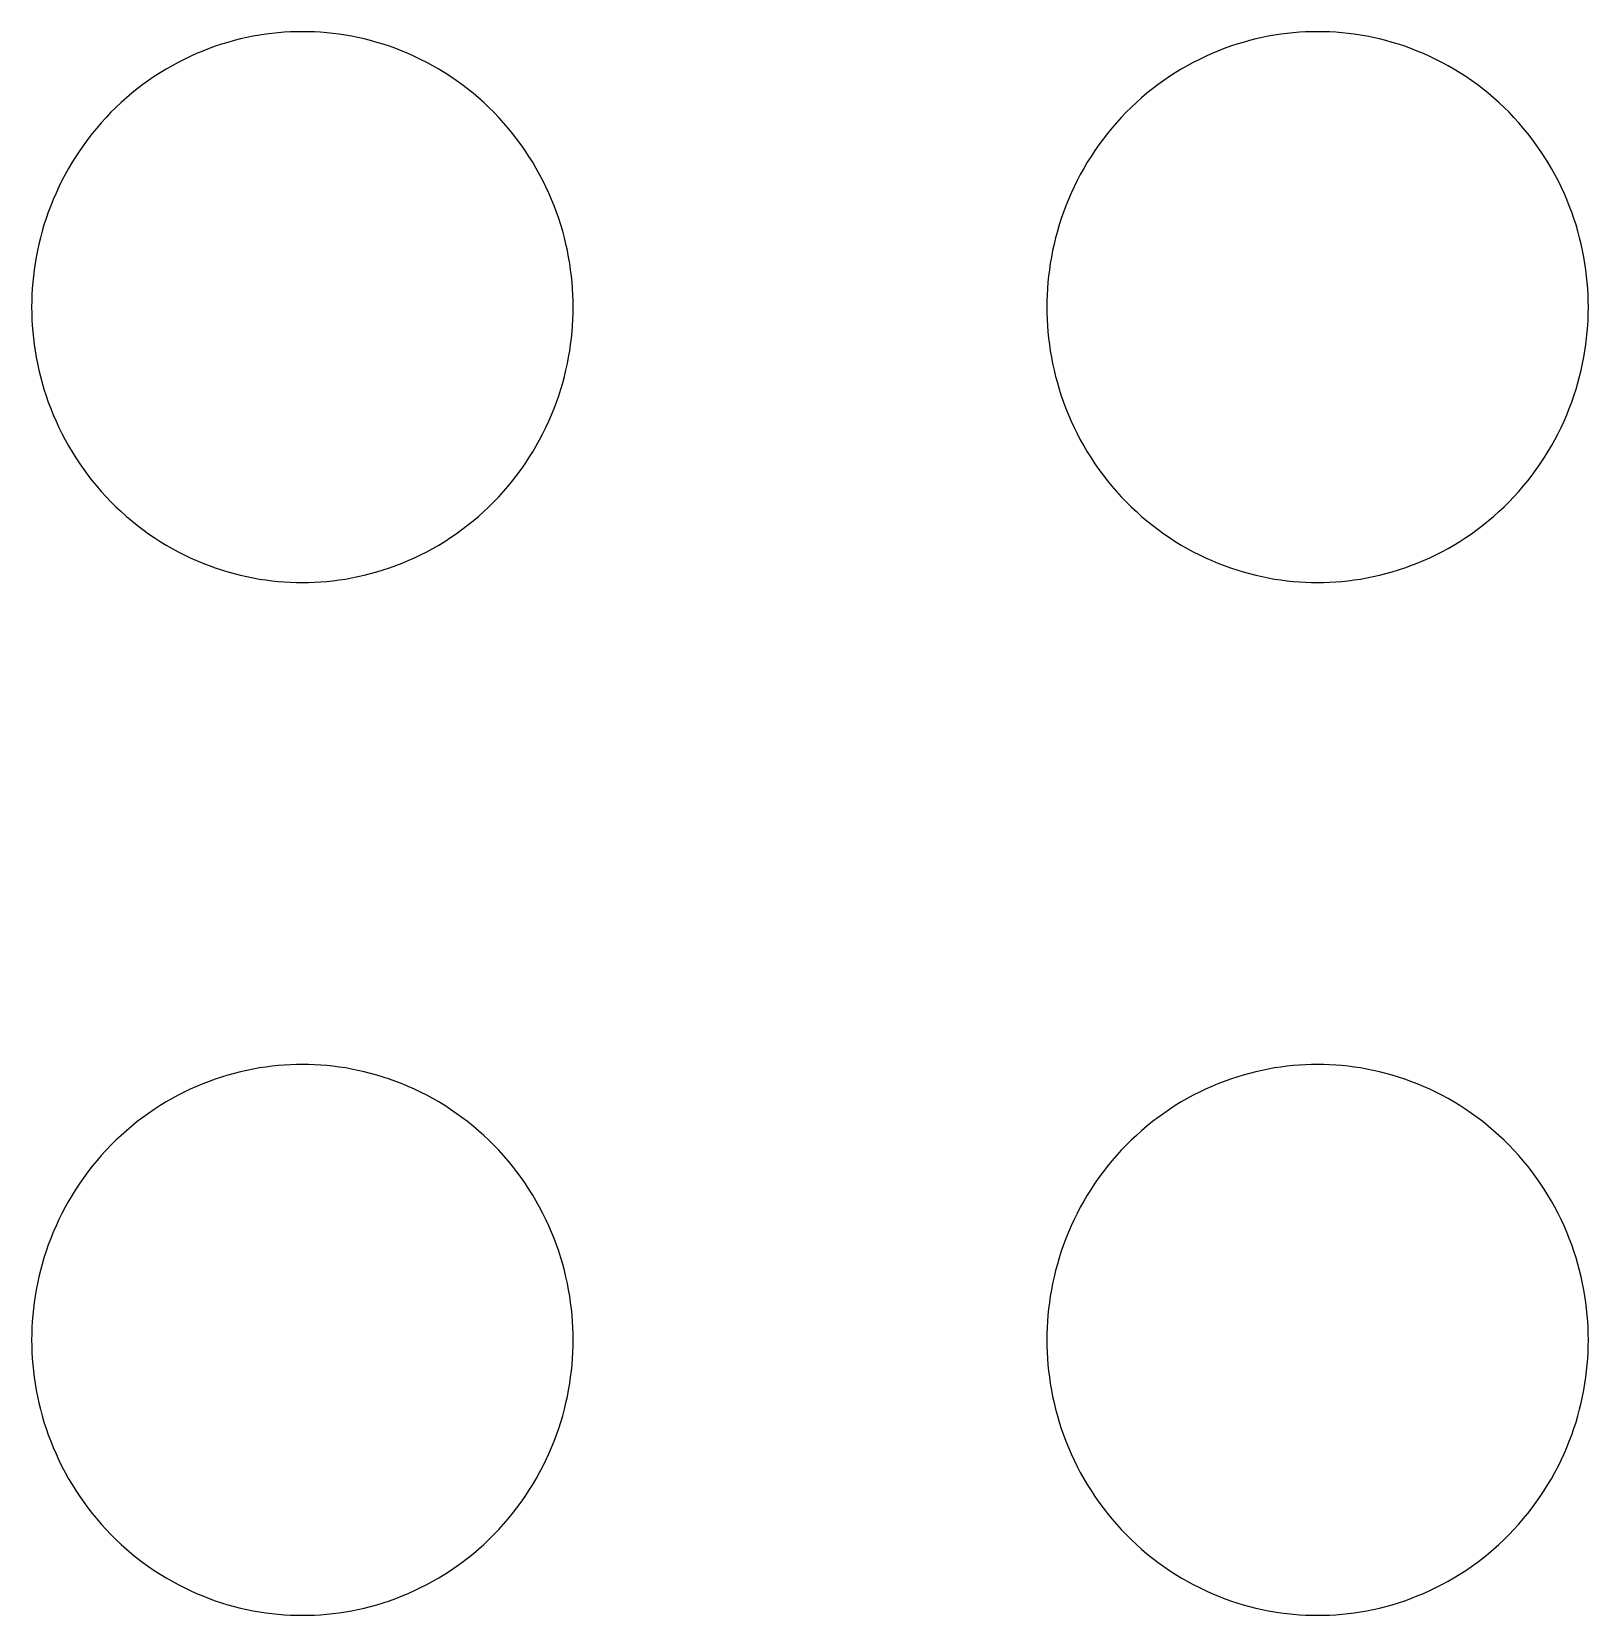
# Model space of a CAD drawing. Header units: millimetres. Extents: x 0 to 4030, y -54 to 2762.
# Drawn here: x 1735.77 to 1755.08, y 590.42 to 610.06 of the extents above; entities that cross this region are included whole.
import ezdxf

# ---------------------------------------------------------------- set-up
doc = ezdxf.new("R2010")
doc.units = ezdxf.units.MM
doc.header["$MEASUREMENT"] = 0
doc.layers.add('Utwórz2D linie widoczne', color=7, linetype='Continuous', true_color=0x000000)

msp = doc.modelspace()

# ---------------------------------------------------------------- linework, layer by layer
at = {"layer": 'Utwórz2D linie widoczne'}
for p, q in [((1738.52, 610.004), (1738.442, 609.989)), ((1738.598, 610.018), (1738.52, 610.004)), ((1738.676, 610.03), (1738.598, 610.018)), ((1738.753, 610.04), (1738.676, 610.03)), ((1738.83, 610.048), (1738.753, 610.04)), ((1738.906, 610.054), (1738.83, 610.048)), ((1738.982, 610.058), (1738.906, 610.054)), ((1739.057, 610.06), (1738.982, 610.058)), ((1739.131, 610.061), (1739.057, 610.06)), ((1739.206, 610.06), (1739.131, 610.061)), ((1739.281, 610.058), (1739.206, 610.06)), ((1739.357, 610.054), (1739.281, 610.058)), ((1739.433, 610.048), (1739.357, 610.054)), ((1739.51, 610.04), (1739.433, 610.048)), ((1739.587, 610.03), (1739.51, 610.04)), ((1739.665, 610.018), (1739.587, 610.03)), ((1739.742, 610.004), (1739.665, 610.018)), ((1739.821, 609.989), (1739.742, 610.004)), ((1751.113, 610.004), (1751.035, 609.989)), ((1751.191, 610.018), (1751.113, 610.004)), ((1751.269, 610.03), (1751.191, 610.018)), ((1751.346, 610.04), (1751.269, 610.03)), ((1751.423, 610.048), (1751.346, 610.04)), ((1751.499, 610.054), (1751.423, 610.048)), ((1751.575, 610.058), (1751.499, 610.054)), ((1751.65, 610.06), (1751.575, 610.058)), ((1751.724, 610.061), (1751.65, 610.06)), ((1751.799, 610.06), (1751.724, 610.061)), ((1751.874, 610.058), (1751.799, 610.06)), ((1751.95, 610.054), (1751.874, 610.058)), ((1752.026, 610.048), (1751.95, 610.054)), ((1752.103, 610.04), (1752.026, 610.048)), ((1752.18, 610.03), (1752.103, 610.04)), ((1752.258, 610.018), (1752.18, 610.03)), ((1752.336, 610.004), (1752.258, 610.018)), ((1752.414, 609.989), (1752.336, 610.004)), ((1737.895, 609.821), (1737.818, 609.789)), ((1737.973, 609.852), (1737.895, 609.821)), ((1738.051, 609.88), (1737.973, 609.852)), ((1738.129, 609.906), (1738.051, 609.88)), ((1738.207, 609.929), (1738.129, 609.906)), ((1738.286, 609.951), (1738.207, 609.929)), ((1738.364, 609.971), (1738.286, 609.951)), ((1738.442, 609.989), (1738.364, 609.971)), ((1739.899, 609.971), (1739.821, 609.989)), ((1739.977, 609.951), (1739.899, 609.971)), ((1740.055, 609.929), (1739.977, 609.951)), ((1740.134, 609.906), (1740.055, 609.929)), ((1740.212, 609.88), (1740.134, 609.906)), ((1740.29, 609.852), (1740.212, 609.88)), ((1740.368, 609.821), (1740.29, 609.852)), ((1740.445, 609.789), (1740.368, 609.821)), ((1750.488, 609.821), (1750.411, 609.789)), ((1750.566, 609.852), (1750.488, 609.821)), ((1750.644, 609.88), (1750.566, 609.852)), ((1750.722, 609.906), (1750.644, 609.88)), ((1750.8, 609.929), (1750.722, 609.906)), ((1750.879, 609.951), (1750.8, 609.929)), ((1750.957, 609.971), (1750.879, 609.951)), ((1751.035, 609.989), (1750.957, 609.971)), ((1752.492, 609.971), (1752.414, 609.989)), ((1752.57, 609.951), (1752.492, 609.971)), ((1752.648, 609.929), (1752.57, 609.951)), ((1752.727, 609.906), (1752.648, 609.929)), ((1752.805, 609.88), (1752.727, 609.906)), ((1752.883, 609.852), (1752.805, 609.88)), ((1752.961, 609.821), (1752.883, 609.852)), ((1753.038, 609.789), (1752.961, 609.821)), ((1737.514, 609.639), (1737.44, 609.596)), ((1737.589, 609.68), (1737.514, 609.639)), ((1737.665, 609.718), (1737.589, 609.68)), ((1737.741, 609.755), (1737.665, 609.718)), ((1737.818, 609.789), (1737.741, 609.755)), ((1740.522, 609.755), (1740.445, 609.789)), ((1740.598, 609.718), (1740.522, 609.755)), ((1740.674, 609.68), (1740.598, 609.718)), ((1740.749, 609.639), (1740.674, 609.68)), ((1740.823, 609.596), (1740.749, 609.639)), ((1750.107, 609.639), (1750.033, 609.596)), ((1750.182, 609.68), (1750.107, 609.639)), ((1750.258, 609.718), (1750.182, 609.68)), ((1750.334, 609.755), (1750.258, 609.718)), ((1750.411, 609.789), (1750.334, 609.755)), ((1753.115, 609.755), (1753.038, 609.789)), ((1753.191, 609.718), (1753.115, 609.755)), ((1753.267, 609.68), (1753.191, 609.718)), ((1753.342, 609.639), (1753.267, 609.68)), ((1753.416, 609.596), (1753.342, 609.639)), ((1737.152, 609.405), (1737.083, 609.352)), ((1737.222, 609.456), (1737.152, 609.405)), ((1737.294, 609.504), (1737.222, 609.456)), ((1737.366, 609.551), (1737.294, 609.504)), ((1737.44, 609.596), (1737.366, 609.551)), ((1740.897, 609.551), (1740.823, 609.596)), ((1740.969, 609.504), (1740.897, 609.551)), ((1741.04, 609.456), (1740.969, 609.504)), ((1741.111, 609.405), (1741.04, 609.456)), ((1741.18, 609.352), (1741.111, 609.405)), ((1749.745, 609.405), (1749.676, 609.352)), ((1749.815, 609.456), (1749.745, 609.405)), ((1749.887, 609.504), (1749.815, 609.456)), ((1749.959, 609.551), (1749.887, 609.504)), ((1750.033, 609.596), (1749.959, 609.551)), ((1753.49, 609.551), (1753.416, 609.596)), ((1753.562, 609.504), (1753.49, 609.551)), ((1753.634, 609.456), (1753.562, 609.504)), ((1753.704, 609.405), (1753.634, 609.456)), ((1753.773, 609.352), (1753.704, 609.405)), ((1736.948, 609.241), (1736.883, 609.182)), ((1737.015, 609.297), (1736.948, 609.241)), ((1737.083, 609.352), (1737.015, 609.297)), ((1741.248, 609.297), (1741.18, 609.352)), ((1741.315, 609.241), (1741.248, 609.297)), ((1741.38, 609.182), (1741.315, 609.241)), ((1749.541, 609.241), (1749.476, 609.182)), ((1749.608, 609.297), (1749.541, 609.241)), ((1749.676, 609.352), (1749.608, 609.297)), ((1753.841, 609.297), (1753.773, 609.352)), ((1753.908, 609.241), (1753.841, 609.297)), ((1753.973, 609.182), (1753.908, 609.241)), ((1736.757, 609.061), (1736.696, 608.997)), ((1736.819, 609.122), (1736.757, 609.061)), ((1736.883, 609.182), (1736.819, 609.122)), ((1741.444, 609.122), (1741.38, 609.182)), ((1741.506, 609.061), (1741.444, 609.122)), ((1741.567, 608.997), (1741.506, 609.061)), ((1749.35, 609.061), (1749.289, 608.997)), ((1749.412, 609.122), (1749.35, 609.061)), ((1749.476, 609.182), (1749.412, 609.122)), ((1754.037, 609.122), (1753.973, 609.182)), ((1754.099, 609.061), (1754.037, 609.122)), ((1754.16, 608.997), (1754.099, 609.061)), ((1736.58, 608.866), (1736.524, 608.798)), ((1736.637, 608.932), (1736.58, 608.866)), ((1736.696, 608.997), (1736.637, 608.932)), ((1741.626, 608.932), (1741.567, 608.997)), ((1741.683, 608.866), (1741.626, 608.932)), ((1741.738, 608.798), (1741.683, 608.866)), ((1749.173, 608.866), (1749.117, 608.798)), ((1749.23, 608.932), (1749.173, 608.866)), ((1749.289, 608.997), (1749.23, 608.932)), ((1754.219, 608.932), (1754.16, 608.997)), ((1754.276, 608.866), (1754.219, 608.932)), ((1754.332, 608.798), (1754.276, 608.866)), ((1736.419, 608.659), (1736.369, 608.587)), ((1736.471, 608.729), (1736.419, 608.659)), ((1736.524, 608.798), (1736.471, 608.729)), ((1741.792, 608.729), (1741.738, 608.798)), ((1741.844, 608.659), (1741.792, 608.729)), ((1741.894, 608.587), (1741.844, 608.659)), ((1749.012, 608.659), (1748.962, 608.587)), ((1749.064, 608.729), (1749.012, 608.659)), ((1749.117, 608.798), (1749.064, 608.729)), ((1754.385, 608.729), (1754.332, 608.798)), ((1754.437, 608.659), (1754.385, 608.729)), ((1754.487, 608.587), (1754.437, 608.659)), ((1736.275, 608.441), (1736.23, 608.366)), ((1736.321, 608.514), (1736.275, 608.441)), ((1736.369, 608.587), (1736.321, 608.514)), ((1741.942, 608.514), (1741.894, 608.587)), ((1741.988, 608.441), (1741.942, 608.514)), ((1742.032, 608.366), (1741.988, 608.441)), ((1748.868, 608.441), (1748.824, 608.366)), ((1748.914, 608.514), (1748.868, 608.441)), ((1748.962, 608.587), (1748.914, 608.514)), ((1754.535, 608.514), (1754.487, 608.587)), ((1754.581, 608.441), (1754.535, 608.514)), ((1754.625, 608.366), (1754.581, 608.441)), ((1736.188, 608.29), (1736.148, 608.214)), ((1736.23, 608.366), (1736.188, 608.29)), ((1742.074, 608.29), (1742.032, 608.366)), ((1742.114, 608.214), (1742.074, 608.29)), ((1748.781, 608.29), (1748.741, 608.214)), ((1748.824, 608.366), (1748.781, 608.29)), ((1754.667, 608.29), (1754.625, 608.366)), ((1754.707, 608.214), (1754.667, 608.29)), ((1736.075, 608.059), (1736.041, 607.981)), ((1736.11, 608.137), (1736.075, 608.059)), ((1736.148, 608.214), (1736.11, 608.137)), ((1742.152, 608.137), (1742.114, 608.214)), ((1742.188, 608.059), (1742.152, 608.137)), ((1742.222, 607.981), (1742.188, 608.059)), ((1748.668, 608.059), (1748.634, 607.981)), ((1748.704, 608.137), (1748.668, 608.059)), ((1748.741, 608.214), (1748.704, 608.137)), ((1754.745, 608.137), (1754.707, 608.214)), ((1754.781, 608.059), (1754.745, 608.137)), ((1754.815, 607.981), (1754.781, 608.059)), ((1736.009, 607.902), (1735.979, 607.823)), ((1736.041, 607.981), (1736.009, 607.902)), ((1742.254, 607.902), (1742.222, 607.981)), ((1742.283, 607.823), (1742.254, 607.902)), ((1748.602, 607.902), (1748.572, 607.823)), ((1748.634, 607.981), (1748.602, 607.902)), ((1754.847, 607.902), (1754.815, 607.981)), ((1754.876, 607.823), (1754.847, 607.902)), ((1735.926, 607.664), (1735.903, 607.585)), ((1735.952, 607.744), (1735.926, 607.664)), ((1735.979, 607.823), (1735.952, 607.744)), ((1742.311, 607.744), (1742.283, 607.823)), ((1742.336, 607.664), (1742.311, 607.744)), ((1742.36, 607.585), (1742.336, 607.664)), ((1748.519, 607.664), (1748.496, 607.585)), ((1748.545, 607.744), (1748.519, 607.664)), ((1748.572, 607.823), (1748.545, 607.744)), ((1754.904, 607.744), (1754.876, 607.823)), ((1754.93, 607.664), (1754.904, 607.744)), ((1754.953, 607.585), (1754.93, 607.664)), ((1735.881, 607.505), (1735.862, 607.425)), ((1735.903, 607.585), (1735.881, 607.505)), ((1742.381, 607.505), (1742.36, 607.585)), ((1742.401, 607.425), (1742.381, 607.505)), ((1748.475, 607.505), (1748.455, 607.425)), ((1748.496, 607.585), (1748.475, 607.505)), ((1754.974, 607.505), (1754.953, 607.585)), ((1754.994, 607.425), (1754.974, 607.505)), ((1735.829, 607.266), (1735.816, 607.187)), ((1735.845, 607.346), (1735.829, 607.266)), ((1735.862, 607.425), (1735.845, 607.346)), ((1742.418, 607.346), (1742.401, 607.425)), ((1742.433, 607.266), (1742.418, 607.346)), ((1742.447, 607.187), (1742.433, 607.266)), ((1748.422, 607.266), (1748.409, 607.187)), ((1748.438, 607.346), (1748.422, 607.266)), ((1748.455, 607.425), (1748.438, 607.346)), ((1755.011, 607.346), (1754.994, 607.425)), ((1755.027, 607.266), (1755.011, 607.346)), ((1755.04, 607.187), (1755.027, 607.266)), ((1735.804, 607.108), (1735.795, 607.03)), ((1735.816, 607.187), (1735.804, 607.108)), ((1742.458, 607.108), (1742.447, 607.187)), ((1742.468, 607.03), (1742.458, 607.108)), ((1748.397, 607.108), (1748.388, 607.03)), ((1748.409, 607.187), (1748.397, 607.108)), ((1755.052, 607.108), (1755.04, 607.187)), ((1755.061, 607.03), (1755.052, 607.108)), ((1735.781, 606.874), (1735.777, 606.797)), ((1735.787, 606.952), (1735.781, 606.874)), ((1735.795, 607.03), (1735.787, 606.952)), ((1742.476, 606.952), (1742.468, 607.03)), ((1742.482, 606.874), (1742.476, 606.952)), ((1742.486, 606.797), (1742.482, 606.874)), ((1748.374, 606.874), (1748.37, 606.797)), ((1748.38, 606.952), (1748.374, 606.874)), ((1748.388, 607.03), (1748.38, 606.952)), ((1755.069, 606.952), (1755.061, 607.03)), ((1755.075, 606.874), (1755.069, 606.952)), ((1755.079, 606.797), (1755.075, 606.874)), ((1735.774, 606.721), (1735.773, 606.645)), ((1735.777, 606.797), (1735.774, 606.721)), ((1742.489, 606.721), (1742.486, 606.797)), ((1742.49, 606.645), (1742.489, 606.721)), ((1748.367, 606.721), (1748.366, 606.645)), ((1748.37, 606.797), (1748.367, 606.721)), ((1755.082, 606.721), (1755.079, 606.797)), ((1755.083, 606.645), (1755.082, 606.721)), ((1735.773, 606.645), (1735.774, 606.569)), ((1735.774, 606.569), (1735.777, 606.492)), ((1735.777, 606.492), (1735.781, 606.415)), ((1742.482, 606.415), (1742.486, 606.492)), ((1742.486, 606.492), (1742.489, 606.569)), ((1742.489, 606.569), (1742.49, 606.645)), ((1748.366, 606.645), (1748.367, 606.569)), ((1748.367, 606.569), (1748.37, 606.492)), ((1748.37, 606.492), (1748.374, 606.415)), ((1755.075, 606.415), (1755.079, 606.492)), ((1755.079, 606.492), (1755.082, 606.569)), ((1755.082, 606.569), (1755.083, 606.645)), ((1735.781, 606.415), (1735.787, 606.338)), ((1735.787, 606.338), (1735.795, 606.26)), ((1742.468, 606.26), (1742.476, 606.338)), ((1742.476, 606.338), (1742.482, 606.415)), ((1748.374, 606.415), (1748.38, 606.338)), ((1748.38, 606.338), (1748.388, 606.26)), ((1755.061, 606.26), (1755.069, 606.338)), ((1755.069, 606.338), (1755.075, 606.415)), ((1735.795, 606.26), (1735.804, 606.181)), ((1735.804, 606.181), (1735.816, 606.102)), ((1735.816, 606.102), (1735.829, 606.023)), ((1742.433, 606.023), (1742.447, 606.102)), ((1742.447, 606.102), (1742.458, 606.181)), ((1742.458, 606.181), (1742.468, 606.26)), ((1748.388, 606.26), (1748.397, 606.181)), ((1748.397, 606.181), (1748.409, 606.102)), ((1748.409, 606.102), (1748.422, 606.023)), ((1755.027, 606.023), (1755.04, 606.102)), ((1755.04, 606.102), (1755.052, 606.181)), ((1755.052, 606.181), (1755.061, 606.26)), ((1735.829, 606.023), (1735.845, 605.944)), ((1735.845, 605.944), (1735.862, 605.864)), ((1742.401, 605.864), (1742.418, 605.944)), ((1742.418, 605.944), (1742.433, 606.023)), ((1748.422, 606.023), (1748.438, 605.944)), ((1748.438, 605.944), (1748.455, 605.864)), ((1754.994, 605.864), (1755.011, 605.944)), ((1755.011, 605.944), (1755.027, 606.023)), ((1735.862, 605.864), (1735.881, 605.784)), ((1735.881, 605.784), (1735.903, 605.705)), ((1735.903, 605.705), (1735.926, 605.625)), ((1742.336, 605.625), (1742.36, 605.705)), ((1742.36, 605.705), (1742.381, 605.784)), ((1742.381, 605.784), (1742.401, 605.864)), ((1748.455, 605.864), (1748.475, 605.784)), ((1748.475, 605.784), (1748.496, 605.705)), ((1748.496, 605.705), (1748.519, 605.625)), ((1754.93, 605.625), (1754.953, 605.705)), ((1754.953, 605.705), (1754.974, 605.784)), ((1754.974, 605.784), (1754.994, 605.864)), ((1735.926, 605.625), (1735.952, 605.545)), ((1735.952, 605.545), (1735.979, 605.466)), ((1742.283, 605.466), (1742.311, 605.545)), ((1742.311, 605.545), (1742.336, 605.625)), ((1748.519, 605.625), (1748.545, 605.545)), ((1748.545, 605.545), (1748.572, 605.466)), ((1754.876, 605.466), (1754.904, 605.545)), ((1754.904, 605.545), (1754.93, 605.625)), ((1735.979, 605.466), (1736.009, 605.387)), ((1736.009, 605.387), (1736.041, 605.308)), ((1736.041, 605.308), (1736.075, 605.23)), ((1742.188, 605.23), (1742.222, 605.308)), ((1742.222, 605.308), (1742.254, 605.387)), ((1742.254, 605.387), (1742.283, 605.466)), ((1748.572, 605.466), (1748.602, 605.387)), ((1748.602, 605.387), (1748.634, 605.308)), ((1748.634, 605.308), (1748.668, 605.23)), ((1754.781, 605.23), (1754.815, 605.308)), ((1754.815, 605.308), (1754.847, 605.387)), ((1754.847, 605.387), (1754.876, 605.466)), ((1736.075, 605.23), (1736.11, 605.153)), ((1736.11, 605.153), (1736.148, 605.075)), ((1742.114, 605.075), (1742.152, 605.153)), ((1742.152, 605.153), (1742.188, 605.23)), ((1748.668, 605.23), (1748.704, 605.153)), ((1748.704, 605.153), (1748.741, 605.075)), ((1754.707, 605.075), (1754.745, 605.153)), ((1754.745, 605.153), (1754.781, 605.23)), ((1736.148, 605.075), (1736.188, 604.999)), ((1736.188, 604.999), (1736.23, 604.924)), ((1736.23, 604.924), (1736.275, 604.849)), ((1741.988, 604.849), (1742.032, 604.924)), ((1742.032, 604.924), (1742.074, 604.999)), ((1742.074, 604.999), (1742.114, 605.075)), ((1748.741, 605.075), (1748.781, 604.999)), ((1748.781, 604.999), (1748.824, 604.924)), ((1748.824, 604.924), (1748.868, 604.849)), ((1754.581, 604.849), (1754.625, 604.924)), ((1754.625, 604.924), (1754.667, 604.999)), ((1754.667, 604.999), (1754.707, 605.075)), ((1736.275, 604.849), (1736.321, 604.775)), ((1736.321, 604.775), (1736.369, 604.702)), ((1736.369, 604.702), (1736.419, 604.631)), ((1741.844, 604.631), (1741.894, 604.702)), ((1741.894, 604.702), (1741.942, 604.775)), ((1741.942, 604.775), (1741.988, 604.849)), ((1748.868, 604.849), (1748.914, 604.775)), ((1748.914, 604.775), (1748.962, 604.702)), ((1748.962, 604.702), (1749.012, 604.631)), ((1754.437, 604.631), (1754.487, 604.702)), ((1754.487, 604.702), (1754.535, 604.775)), ((1754.535, 604.775), (1754.581, 604.849)), ((1736.419, 604.631), (1736.471, 604.56)), ((1736.471, 604.56), (1736.524, 604.491)), ((1741.738, 604.491), (1741.792, 604.56)), ((1741.792, 604.56), (1741.844, 604.631)), ((1749.012, 604.631), (1749.064, 604.56)), ((1749.064, 604.56), (1749.117, 604.491)), ((1754.332, 604.491), (1754.385, 604.56)), ((1754.385, 604.56), (1754.437, 604.631)), ((1736.524, 604.491), (1736.58, 604.423)), ((1736.58, 604.423), (1736.637, 604.357)), ((1736.637, 604.357), (1736.696, 604.292)), ((1741.567, 604.292), (1741.626, 604.357)), ((1741.626, 604.357), (1741.683, 604.423)), ((1741.683, 604.423), (1741.738, 604.491)), ((1749.117, 604.491), (1749.173, 604.423)), ((1749.173, 604.423), (1749.23, 604.357)), ((1749.23, 604.357), (1749.289, 604.292)), ((1754.16, 604.292), (1754.219, 604.357)), ((1754.219, 604.357), (1754.276, 604.423)), ((1754.276, 604.423), (1754.332, 604.491)), ((1736.696, 604.292), (1736.757, 604.229)), ((1736.757, 604.229), (1736.819, 604.167)), ((1736.819, 604.167), (1736.883, 604.107)), ((1736.883, 604.107), (1736.948, 604.049)), ((1741.315, 604.049), (1741.38, 604.107)), ((1741.38, 604.107), (1741.444, 604.167)), ((1741.444, 604.167), (1741.506, 604.229)), ((1741.506, 604.229), (1741.567, 604.292)), ((1749.289, 604.292), (1749.35, 604.229)), ((1749.35, 604.229), (1749.412, 604.167)), ((1749.412, 604.167), (1749.476, 604.107)), ((1749.476, 604.107), (1749.541, 604.049)), ((1753.908, 604.049), (1753.973, 604.107)), ((1753.973, 604.107), (1754.037, 604.167)), ((1754.037, 604.167), (1754.099, 604.229)), ((1754.099, 604.229), (1754.16, 604.292)), ((1736.948, 604.049), (1737.015, 603.992)), ((1737.015, 603.992), (1737.083, 603.938)), ((1737.083, 603.938), (1737.152, 603.885)), ((1741.111, 603.885), (1741.18, 603.938)), ((1741.18, 603.938), (1741.248, 603.992)), ((1741.248, 603.992), (1741.315, 604.049)), ((1749.541, 604.049), (1749.608, 603.992)), ((1749.608, 603.992), (1749.676, 603.938)), ((1749.676, 603.938), (1749.745, 603.885)), ((1753.704, 603.885), (1753.773, 603.938)), ((1753.773, 603.938), (1753.841, 603.992)), ((1753.841, 603.992), (1753.908, 604.049)), ((1737.152, 603.885), (1737.222, 603.834)), ((1737.222, 603.834), (1737.294, 603.785)), ((1737.294, 603.785), (1737.366, 603.738)), ((1737.366, 603.738), (1737.44, 603.693)), ((1740.823, 603.693), (1740.897, 603.738)), ((1740.897, 603.738), (1740.969, 603.785)), ((1740.969, 603.785), (1741.04, 603.834)), ((1741.04, 603.834), (1741.111, 603.885)), ((1749.745, 603.885), (1749.815, 603.834)), ((1749.815, 603.834), (1749.887, 603.785)), ((1749.887, 603.785), (1749.959, 603.738)), ((1749.959, 603.738), (1750.033, 603.693)), ((1753.416, 603.693), (1753.49, 603.738)), ((1753.49, 603.738), (1753.562, 603.785)), ((1753.562, 603.785), (1753.634, 603.834)), ((1753.634, 603.834), (1753.704, 603.885)), ((1737.44, 603.693), (1737.514, 603.651)), ((1737.514, 603.651), (1737.589, 603.61)), ((1737.589, 603.61), (1737.665, 603.571)), ((1737.665, 603.571), (1737.741, 603.535)), ((1737.741, 603.535), (1737.818, 603.5)), ((1740.445, 603.5), (1740.522, 603.535)), ((1740.522, 603.535), (1740.598, 603.571)), ((1740.598, 603.571), (1740.674, 603.61)), ((1740.674, 603.61), (1740.749, 603.651)), ((1740.749, 603.651), (1740.823, 603.693)), ((1750.033, 603.693), (1750.107, 603.651)), ((1750.107, 603.651), (1750.182, 603.61)), ((1750.182, 603.61), (1750.258, 603.571)), ((1750.258, 603.571), (1750.334, 603.535)), ((1750.334, 603.535), (1750.411, 603.5)), ((1753.038, 603.5), (1753.115, 603.535)), ((1753.115, 603.535), (1753.191, 603.571)), ((1753.191, 603.571), (1753.267, 603.61)), ((1753.267, 603.61), (1753.342, 603.651)), ((1753.342, 603.651), (1753.416, 603.693)), ((1737.818, 603.5), (1737.895, 603.468)), ((1737.895, 603.468), (1737.973, 603.438)), ((1737.973, 603.438), (1738.051, 603.41)), ((1738.051, 603.41), (1738.129, 603.384)), ((1738.129, 603.384), (1738.207, 603.36)), ((1738.207, 603.36), (1738.286, 603.338)), ((1738.286, 603.338), (1738.364, 603.319)), ((1738.364, 603.319), (1738.442, 603.301)), ((1739.821, 603.301), (1739.899, 603.319)), ((1739.899, 603.319), (1739.977, 603.338)), ((1739.977, 603.338), (1740.055, 603.36)), ((1740.055, 603.36), (1740.134, 603.384)), ((1740.134, 603.384), (1740.212, 603.41)), ((1740.212, 603.41), (1740.29, 603.438)), ((1740.29, 603.438), (1740.368, 603.468)), ((1740.368, 603.468), (1740.445, 603.5)), ((1750.411, 603.5), (1750.488, 603.468)), ((1750.488, 603.468), (1750.566, 603.438)), ((1750.566, 603.438), (1750.644, 603.41)), ((1750.644, 603.41), (1750.722, 603.384)), ((1750.722, 603.384), (1750.8, 603.36)), ((1750.8, 603.36), (1750.879, 603.338)), ((1750.879, 603.338), (1750.957, 603.319)), ((1750.957, 603.319), (1751.035, 603.301)), ((1752.414, 603.301), (1752.492, 603.319)), ((1752.492, 603.319), (1752.57, 603.338)), ((1752.57, 603.338), (1752.648, 603.36)), ((1752.648, 603.36), (1752.727, 603.384)), ((1752.727, 603.384), (1752.805, 603.41)), ((1752.805, 603.41), (1752.883, 603.438)), ((1752.883, 603.438), (1752.961, 603.468)), ((1752.961, 603.468), (1753.038, 603.5)), ((1738.442, 603.301), (1738.52, 603.285)), ((1738.52, 603.285), (1738.598, 603.271)), ((1738.598, 603.271), (1738.676, 603.26)), ((1738.676, 603.26), (1738.753, 603.25)), ((1738.753, 603.25), (1738.83, 603.242)), ((1738.83, 603.242), (1738.906, 603.236)), ((1738.906, 603.236), (1738.982, 603.232)), ((1738.982, 603.232), (1739.057, 603.229)), ((1739.057, 603.229), (1739.131, 603.228)), ((1739.131, 603.228), (1739.206, 603.229)), ((1739.206, 603.229), (1739.281, 603.232)), ((1739.281, 603.232), (1739.357, 603.236)), ((1739.357, 603.236), (1739.433, 603.242)), ((1739.433, 603.242), (1739.51, 603.25)), ((1739.51, 603.25), (1739.587, 603.26)), ((1739.587, 603.26), (1739.665, 603.271)), ((1739.665, 603.271), (1739.742, 603.285)), ((1739.742, 603.285), (1739.821, 603.301)), ((1751.035, 603.301), (1751.113, 603.285)), ((1751.113, 603.285), (1751.191, 603.271)), ((1751.191, 603.271), (1751.269, 603.26)), ((1751.269, 603.26), (1751.346, 603.25)), ((1751.346, 603.25), (1751.423, 603.242)), ((1751.423, 603.242), (1751.499, 603.236)), ((1751.499, 603.236), (1751.575, 603.232)), ((1751.575, 603.232), (1751.65, 603.229)), ((1751.65, 603.229), (1751.724, 603.228)), ((1751.724, 603.228), (1751.799, 603.229)), ((1751.799, 603.229), (1751.874, 603.232)), ((1751.874, 603.232), (1751.95, 603.236)), ((1751.95, 603.236), (1752.026, 603.242)), ((1752.026, 603.242), (1752.103, 603.25)), ((1752.103, 603.25), (1752.18, 603.26)), ((1752.18, 603.26), (1752.258, 603.271)), ((1752.258, 603.271), (1752.336, 603.285)), ((1752.336, 603.285), (1752.414, 603.301)), ((1738.753, 597.227), (1738.676, 597.217)), ((1738.83, 597.235), (1738.753, 597.227)), ((1738.906, 597.241), (1738.83, 597.235)), ((1738.982, 597.246), (1738.906, 597.241)), ((1739.057, 597.248), (1738.982, 597.246)), ((1739.131, 597.249), (1739.057, 597.248)), ((1739.206, 597.248), (1739.131, 597.249)), ((1739.281, 597.246), (1739.206, 597.248)), ((1739.357, 597.241), (1739.281, 597.246)), ((1739.433, 597.235), (1739.357, 597.241)), ((1739.51, 597.227), (1739.433, 597.235)), ((1739.587, 597.217), (1739.51, 597.227)), ((1751.346, 597.227), (1751.269, 597.217)), ((1751.423, 597.235), (1751.346, 597.227)), ((1751.499, 597.241), (1751.423, 597.235)), ((1751.575, 597.246), (1751.499, 597.241)), ((1751.65, 597.248), (1751.575, 597.246)), ((1751.724, 597.249), (1751.65, 597.248)), ((1751.799, 597.248), (1751.724, 597.249)), ((1751.874, 597.246), (1751.799, 597.248)), ((1751.95, 597.241), (1751.874, 597.246)), ((1752.026, 597.235), (1751.95, 597.241)), ((1752.103, 597.227), (1752.026, 597.235)), ((1752.18, 597.217), (1752.103, 597.227)), ((1737.973, 597.039), (1737.895, 597.009)), ((1738.051, 597.067), (1737.973, 597.039)), ((1738.129, 597.093), (1738.051, 597.067)), ((1738.207, 597.117), (1738.129, 597.093)), ((1738.286, 597.139), (1738.207, 597.117)), ((1738.364, 597.159), (1738.286, 597.139)), ((1738.442, 597.176), (1738.364, 597.159)), ((1738.52, 597.192), (1738.442, 597.176)), ((1738.598, 597.206), (1738.52, 597.192)), ((1738.676, 597.217), (1738.598, 597.206)), ((1739.665, 597.206), (1739.587, 597.217)), ((1739.742, 597.192), (1739.665, 597.206)), ((1739.821, 597.176), (1739.742, 597.192)), ((1739.899, 597.159), (1739.821, 597.176)), ((1739.977, 597.139), (1739.899, 597.159)), ((1740.055, 597.117), (1739.977, 597.139)), ((1740.134, 597.093), (1740.055, 597.117)), ((1740.212, 597.067), (1740.134, 597.093)), ((1740.29, 597.039), (1740.212, 597.067)), ((1740.368, 597.009), (1740.29, 597.039)), ((1750.566, 597.039), (1750.488, 597.009)), ((1750.644, 597.067), (1750.566, 597.039)), ((1750.722, 597.093), (1750.644, 597.067)), ((1750.8, 597.117), (1750.722, 597.093)), ((1750.879, 597.139), (1750.8, 597.117)), ((1750.957, 597.159), (1750.879, 597.139)), ((1751.035, 597.176), (1750.957, 597.159)), ((1751.113, 597.192), (1751.035, 597.176)), ((1751.191, 597.206), (1751.113, 597.192)), ((1751.269, 597.217), (1751.191, 597.206)), ((1752.258, 597.206), (1752.18, 597.217)), ((1752.336, 597.192), (1752.258, 597.206)), ((1752.414, 597.176), (1752.336, 597.192)), ((1752.492, 597.159), (1752.414, 597.176)), ((1752.57, 597.139), (1752.492, 597.159)), ((1752.648, 597.117), (1752.57, 597.139)), ((1752.727, 597.093), (1752.648, 597.117)), ((1752.805, 597.067), (1752.727, 597.093)), ((1752.883, 597.039), (1752.805, 597.067)), ((1752.961, 597.009), (1752.883, 597.039)), ((1737.589, 596.867), (1737.514, 596.827)), ((1737.665, 596.906), (1737.589, 596.867)), ((1737.741, 596.942), (1737.665, 596.906)), ((1737.818, 596.977), (1737.741, 596.942)), ((1737.895, 597.009), (1737.818, 596.977)), ((1740.445, 596.977), (1740.368, 597.009)), ((1740.522, 596.942), (1740.445, 596.977)), ((1740.598, 596.906), (1740.522, 596.942)), ((1740.674, 596.867), (1740.598, 596.906)), ((1740.749, 596.827), (1740.674, 596.867)), ((1750.182, 596.867), (1750.107, 596.827)), ((1750.258, 596.906), (1750.182, 596.867)), ((1750.334, 596.942), (1750.258, 596.906)), ((1750.411, 596.977), (1750.334, 596.942)), ((1750.488, 597.009), (1750.411, 596.977)), ((1753.038, 596.977), (1752.961, 597.009)), ((1753.115, 596.942), (1753.038, 596.977)), ((1753.191, 596.906), (1753.115, 596.942)), ((1753.267, 596.867), (1753.191, 596.906)), ((1753.342, 596.827), (1753.267, 596.867)), ((1737.222, 596.643), (1737.152, 596.592)), ((1737.294, 596.692), (1737.222, 596.643)), ((1737.366, 596.739), (1737.294, 596.692)), ((1737.44, 596.784), (1737.366, 596.739)), ((1737.514, 596.827), (1737.44, 596.784)), ((1740.823, 596.784), (1740.749, 596.827)), ((1740.897, 596.739), (1740.823, 596.784)), ((1740.969, 596.692), (1740.897, 596.739)), ((1741.04, 596.643), (1740.969, 596.692)), ((1741.111, 596.592), (1741.04, 596.643)), ((1749.815, 596.643), (1749.745, 596.592)), ((1749.887, 596.692), (1749.815, 596.643)), ((1749.959, 596.739), (1749.887, 596.692)), ((1750.033, 596.784), (1749.959, 596.739)), ((1750.107, 596.827), (1750.033, 596.784)), ((1753.416, 596.784), (1753.342, 596.827)), ((1753.49, 596.739), (1753.416, 596.784)), ((1753.562, 596.692), (1753.49, 596.739)), ((1753.634, 596.643), (1753.562, 596.692)), ((1753.704, 596.592), (1753.634, 596.643)), ((1737.015, 596.485), (1736.948, 596.428)), ((1737.083, 596.54), (1737.015, 596.485)), ((1737.152, 596.592), (1737.083, 596.54)), ((1741.18, 596.54), (1741.111, 596.592)), ((1741.248, 596.485), (1741.18, 596.54)), ((1741.315, 596.428), (1741.248, 596.485)), ((1749.608, 596.485), (1749.541, 596.428)), ((1749.676, 596.54), (1749.608, 596.485)), ((1749.745, 596.592), (1749.676, 596.54)), ((1753.773, 596.54), (1753.704, 596.592)), ((1753.841, 596.485), (1753.773, 596.54)), ((1753.908, 596.428), (1753.841, 596.485)), ((1736.757, 596.248), (1736.696, 596.185)), ((1736.819, 596.31), (1736.757, 596.248)), ((1736.883, 596.37), (1736.819, 596.31)), ((1736.948, 596.428), (1736.883, 596.37)), ((1741.38, 596.37), (1741.315, 596.428)), ((1741.444, 596.31), (1741.38, 596.37)), ((1741.506, 596.248), (1741.444, 596.31)), ((1741.567, 596.185), (1741.506, 596.248)), ((1749.35, 596.248), (1749.289, 596.185)), ((1749.412, 596.31), (1749.35, 596.248)), ((1749.476, 596.37), (1749.412, 596.31)), ((1749.541, 596.428), (1749.476, 596.37)), ((1753.973, 596.37), (1753.908, 596.428)), ((1754.037, 596.31), (1753.973, 596.37)), ((1754.099, 596.248), (1754.037, 596.31)), ((1754.16, 596.185), (1754.099, 596.248)), ((1736.58, 596.054), (1736.524, 595.986)), ((1736.637, 596.12), (1736.58, 596.054)), ((1736.696, 596.185), (1736.637, 596.12)), ((1741.626, 596.12), (1741.567, 596.185)), ((1741.683, 596.054), (1741.626, 596.12)), ((1741.738, 595.986), (1741.683, 596.054)), ((1749.173, 596.054), (1749.117, 595.986)), ((1749.23, 596.12), (1749.173, 596.054)), ((1749.289, 596.185), (1749.23, 596.12)), ((1754.219, 596.12), (1754.16, 596.185)), ((1754.276, 596.054), (1754.219, 596.12)), ((1754.332, 595.986), (1754.276, 596.054)), ((1736.471, 595.917), (1736.419, 595.846)), ((1736.524, 595.986), (1736.471, 595.917)), ((1741.792, 595.917), (1741.738, 595.986)), ((1741.844, 595.846), (1741.792, 595.917)), ((1749.064, 595.917), (1749.012, 595.846)), ((1749.117, 595.986), (1749.064, 595.917)), ((1754.385, 595.917), (1754.332, 595.986)), ((1754.437, 595.846), (1754.385, 595.917)), ((1736.321, 595.702), (1736.275, 595.628)), ((1736.369, 595.775), (1736.321, 595.702)), ((1736.419, 595.846), (1736.369, 595.775)), ((1741.894, 595.775), (1741.844, 595.846)), ((1741.942, 595.702), (1741.894, 595.775)), ((1741.988, 595.628), (1741.942, 595.702)), ((1748.914, 595.702), (1748.868, 595.628)), ((1748.962, 595.775), (1748.914, 595.702)), ((1749.012, 595.846), (1748.962, 595.775)), ((1754.487, 595.775), (1754.437, 595.846)), ((1754.535, 595.702), (1754.487, 595.775)), ((1754.581, 595.628), (1754.535, 595.702)), ((1736.188, 595.478), (1736.148, 595.402)), ((1736.23, 595.554), (1736.188, 595.478)), ((1736.275, 595.628), (1736.23, 595.554)), ((1742.032, 595.554), (1741.988, 595.628)), ((1742.074, 595.478), (1742.032, 595.554)), ((1742.114, 595.402), (1742.074, 595.478)), ((1748.781, 595.478), (1748.741, 595.402)), ((1748.824, 595.554), (1748.781, 595.478)), ((1748.868, 595.628), (1748.824, 595.554)), ((1754.625, 595.554), (1754.581, 595.628)), ((1754.667, 595.478), (1754.625, 595.554)), ((1754.707, 595.402), (1754.667, 595.478)), ((1736.11, 595.325), (1736.075, 595.247)), ((1736.148, 595.402), (1736.11, 595.325)), ((1742.152, 595.325), (1742.114, 595.402)), ((1742.188, 595.247), (1742.152, 595.325)), ((1748.704, 595.325), (1748.668, 595.247)), ((1748.741, 595.402), (1748.704, 595.325)), ((1754.745, 595.325), (1754.707, 595.402)), ((1754.781, 595.247), (1754.745, 595.325)), ((1736.009, 595.09), (1735.979, 595.011)), ((1736.041, 595.169), (1736.009, 595.09)), ((1736.075, 595.247), (1736.041, 595.169)), ((1742.222, 595.169), (1742.188, 595.247)), ((1742.254, 595.09), (1742.222, 595.169)), ((1742.283, 595.011), (1742.254, 595.09)), ((1748.602, 595.09), (1748.572, 595.011)), ((1748.634, 595.169), (1748.602, 595.09)), ((1748.668, 595.247), (1748.634, 595.169)), ((1754.815, 595.169), (1754.781, 595.247)), ((1754.847, 595.09), (1754.815, 595.169)), ((1754.876, 595.011), (1754.847, 595.09)), ((1735.952, 594.932), (1735.926, 594.852)), ((1735.979, 595.011), (1735.952, 594.932)), ((1742.311, 594.932), (1742.283, 595.011)), ((1742.336, 594.852), (1742.311, 594.932)), ((1748.545, 594.932), (1748.519, 594.852)), ((1748.572, 595.011), (1748.545, 594.932)), ((1754.904, 594.932), (1754.876, 595.011)), ((1754.93, 594.852), (1754.904, 594.932)), ((1735.881, 594.693), (1735.862, 594.613)), ((1735.903, 594.773), (1735.881, 594.693)), ((1735.926, 594.852), (1735.903, 594.773)), ((1742.36, 594.773), (1742.336, 594.852)), ((1742.381, 594.693), (1742.36, 594.773)), ((1742.401, 594.613), (1742.381, 594.693)), ((1748.475, 594.693), (1748.455, 594.613)), ((1748.496, 594.773), (1748.475, 594.693)), ((1748.519, 594.852), (1748.496, 594.773)), ((1754.953, 594.773), (1754.93, 594.852)), ((1754.974, 594.693), (1754.953, 594.773)), ((1754.994, 594.613), (1754.974, 594.693)), ((1735.845, 594.534), (1735.829, 594.454)), ((1735.862, 594.613), (1735.845, 594.534)), ((1742.418, 594.534), (1742.401, 594.613)), ((1742.433, 594.454), (1742.418, 594.534)), ((1748.438, 594.534), (1748.422, 594.454)), ((1748.455, 594.613), (1748.438, 594.534)), ((1755.011, 594.534), (1754.994, 594.613)), ((1755.027, 594.454), (1755.011, 594.534)), ((1735.804, 594.296), (1735.795, 594.218)), ((1735.816, 594.375), (1735.804, 594.296)), ((1735.829, 594.454), (1735.816, 594.375)), ((1742.447, 594.375), (1742.433, 594.454)), ((1742.458, 594.296), (1742.447, 594.375)), ((1742.468, 594.218), (1742.458, 594.296)), ((1748.397, 594.296), (1748.388, 594.218)), ((1748.409, 594.375), (1748.397, 594.296)), ((1748.422, 594.454), (1748.409, 594.375)), ((1755.04, 594.375), (1755.027, 594.454)), ((1755.052, 594.296), (1755.04, 594.375)), ((1755.061, 594.218), (1755.052, 594.296)), ((1735.787, 594.139), (1735.781, 594.062)), ((1735.795, 594.218), (1735.787, 594.139)), ((1742.476, 594.139), (1742.468, 594.218)), ((1742.482, 594.062), (1742.476, 594.139)), ((1748.38, 594.139), (1748.374, 594.062)), ((1748.388, 594.218), (1748.38, 594.139)), ((1755.069, 594.139), (1755.061, 594.218)), ((1755.075, 594.062), (1755.069, 594.139)), ((1735.774, 593.908), (1735.773, 593.832)), ((1735.777, 593.985), (1735.774, 593.908)), ((1735.781, 594.062), (1735.777, 593.985)), ((1742.486, 593.985), (1742.482, 594.062)), ((1742.489, 593.908), (1742.486, 593.985)), ((1742.49, 593.832), (1742.489, 593.908)), ((1748.367, 593.908), (1748.366, 593.832)), ((1748.37, 593.985), (1748.367, 593.908)), ((1748.374, 594.062), (1748.37, 593.985)), ((1755.079, 593.985), (1755.075, 594.062)), ((1755.082, 593.908), (1755.079, 593.985)), ((1755.083, 593.832), (1755.082, 593.908)), ((1735.773, 593.832), (1735.774, 593.757)), ((1735.774, 593.757), (1735.777, 593.68)), ((1742.486, 593.68), (1742.489, 593.757)), ((1742.489, 593.757), (1742.49, 593.832)), ((1748.366, 593.832), (1748.367, 593.757)), ((1748.367, 593.757), (1748.37, 593.68)), ((1755.079, 593.68), (1755.082, 593.757)), ((1755.082, 593.757), (1755.083, 593.832)), ((1735.777, 593.68), (1735.781, 593.603)), ((1735.781, 593.603), (1735.787, 593.525)), ((1735.787, 593.525), (1735.795, 593.447)), ((1742.468, 593.447), (1742.476, 593.525)), ((1742.476, 593.525), (1742.482, 593.603)), ((1742.482, 593.603), (1742.486, 593.68)), ((1748.37, 593.68), (1748.374, 593.603)), ((1748.374, 593.603), (1748.38, 593.525)), ((1748.38, 593.525), (1748.388, 593.447)), ((1755.061, 593.447), (1755.069, 593.525)), ((1755.069, 593.525), (1755.075, 593.603)), ((1755.075, 593.603), (1755.079, 593.68)), ((1735.795, 593.447), (1735.804, 593.369)), ((1735.804, 593.369), (1735.816, 593.29)), ((1742.447, 593.29), (1742.458, 593.369)), ((1742.458, 593.369), (1742.468, 593.447)), ((1748.388, 593.447), (1748.397, 593.369)), ((1748.397, 593.369), (1748.409, 593.29)), ((1755.04, 593.29), (1755.052, 593.369)), ((1755.052, 593.369), (1755.061, 593.447)), ((1735.816, 593.29), (1735.829, 593.211)), ((1735.829, 593.211), (1735.845, 593.131)), ((1735.845, 593.131), (1735.862, 593.052)), ((1742.401, 593.052), (1742.418, 593.131)), ((1742.418, 593.131), (1742.433, 593.211)), ((1742.433, 593.211), (1742.447, 593.29)), ((1748.409, 593.29), (1748.422, 593.211)), ((1748.422, 593.211), (1748.438, 593.131)), ((1748.438, 593.131), (1748.455, 593.052)), ((1754.994, 593.052), (1755.011, 593.131)), ((1755.011, 593.131), (1755.027, 593.211)), ((1755.027, 593.211), (1755.04, 593.29)), ((1735.862, 593.052), (1735.881, 592.972)), ((1735.881, 592.972), (1735.903, 592.892)), ((1742.36, 592.892), (1742.381, 592.972)), ((1742.381, 592.972), (1742.401, 593.052)), ((1748.455, 593.052), (1748.475, 592.972)), ((1748.475, 592.972), (1748.496, 592.892)), ((1754.953, 592.892), (1754.974, 592.972)), ((1754.974, 592.972), (1754.994, 593.052)), ((1735.903, 592.892), (1735.926, 592.813)), ((1735.926, 592.813), (1735.952, 592.733)), ((1735.952, 592.733), (1735.979, 592.654)), ((1742.283, 592.654), (1742.311, 592.733)), ((1742.311, 592.733), (1742.336, 592.813)), ((1742.336, 592.813), (1742.36, 592.892)), ((1748.496, 592.892), (1748.519, 592.813)), ((1748.519, 592.813), (1748.545, 592.733)), ((1748.545, 592.733), (1748.572, 592.654)), ((1754.876, 592.654), (1754.904, 592.733)), ((1754.904, 592.733), (1754.93, 592.813)), ((1754.93, 592.813), (1754.953, 592.892)), ((1735.979, 592.654), (1736.009, 592.575)), ((1736.009, 592.575), (1736.041, 592.496)), ((1742.222, 592.496), (1742.254, 592.575)), ((1742.254, 592.575), (1742.283, 592.654)), ((1748.572, 592.654), (1748.602, 592.575)), ((1748.602, 592.575), (1748.634, 592.496)), ((1754.815, 592.496), (1754.847, 592.575)), ((1754.847, 592.575), (1754.876, 592.654)), ((1736.041, 592.496), (1736.075, 592.418)), ((1736.075, 592.418), (1736.11, 592.34)), ((1736.11, 592.34), (1736.148, 592.263)), ((1742.114, 592.263), (1742.152, 592.34)), ((1742.152, 592.34), (1742.188, 592.418)), ((1742.188, 592.418), (1742.222, 592.496)), ((1748.634, 592.496), (1748.668, 592.418)), ((1748.668, 592.418), (1748.704, 592.34)), ((1748.704, 592.34), (1748.741, 592.263)), ((1754.707, 592.263), (1754.745, 592.34)), ((1754.745, 592.34), (1754.781, 592.418)), ((1754.781, 592.418), (1754.815, 592.496)), ((1736.148, 592.263), (1736.188, 592.187)), ((1736.188, 592.187), (1736.23, 592.111)), ((1742.032, 592.111), (1742.074, 592.187)), ((1742.074, 592.187), (1742.114, 592.263)), ((1748.741, 592.263), (1748.781, 592.187)), ((1748.781, 592.187), (1748.824, 592.111)), ((1754.625, 592.111), (1754.667, 592.187)), ((1754.667, 592.187), (1754.707, 592.263)), ((1736.23, 592.111), (1736.275, 592.037)), ((1736.275, 592.037), (1736.321, 591.963)), ((1736.321, 591.963), (1736.369, 591.89)), ((1741.894, 591.89), (1741.942, 591.963)), ((1741.942, 591.963), (1741.988, 592.037)), ((1741.988, 592.037), (1742.032, 592.111)), ((1748.824, 592.111), (1748.868, 592.037)), ((1748.868, 592.037), (1748.914, 591.963)), ((1748.914, 591.963), (1748.962, 591.89)), ((1754.487, 591.89), (1754.535, 591.963)), ((1754.535, 591.963), (1754.581, 592.037)), ((1754.581, 592.037), (1754.625, 592.111)), ((1736.369, 591.89), (1736.419, 591.819)), ((1736.419, 591.819), (1736.471, 591.748)), ((1736.471, 591.748), (1736.524, 591.679)), ((1741.738, 591.679), (1741.792, 591.748)), ((1741.792, 591.748), (1741.844, 591.819)), ((1741.844, 591.819), (1741.894, 591.89)), ((1748.962, 591.89), (1749.012, 591.819)), ((1749.012, 591.819), (1749.064, 591.748)), ((1749.064, 591.748), (1749.117, 591.679)), ((1754.332, 591.679), (1754.385, 591.748)), ((1754.385, 591.748), (1754.437, 591.819)), ((1754.437, 591.819), (1754.487, 591.89)), ((1736.524, 591.679), (1736.58, 591.611)), ((1736.58, 591.611), (1736.637, 591.545)), ((1736.637, 591.545), (1736.696, 591.48)), ((1741.567, 591.48), (1741.626, 591.545)), ((1741.626, 591.545), (1741.683, 591.611)), ((1741.683, 591.611), (1741.738, 591.679)), ((1749.117, 591.679), (1749.173, 591.611)), ((1749.173, 591.611), (1749.23, 591.545)), ((1749.23, 591.545), (1749.289, 591.48)), ((1754.16, 591.48), (1754.219, 591.545)), ((1754.219, 591.545), (1754.276, 591.611)), ((1754.276, 591.611), (1754.332, 591.679)), ((1736.696, 591.48), (1736.757, 591.417)), ((1736.757, 591.417), (1736.819, 591.355)), ((1736.819, 591.355), (1736.883, 591.295)), ((1741.38, 591.295), (1741.444, 591.355)), ((1741.444, 591.355), (1741.506, 591.417)), ((1741.506, 591.417), (1741.567, 591.48)), ((1749.289, 591.48), (1749.35, 591.417)), ((1749.35, 591.417), (1749.412, 591.355)), ((1749.412, 591.355), (1749.476, 591.295)), ((1753.973, 591.295), (1754.037, 591.355)), ((1754.037, 591.355), (1754.099, 591.417)), ((1754.099, 591.417), (1754.16, 591.48)), ((1736.883, 591.295), (1736.948, 591.236)), ((1736.948, 591.236), (1737.015, 591.18)), ((1737.015, 591.18), (1737.083, 591.125)), ((1741.18, 591.125), (1741.248, 591.18)), ((1741.248, 591.18), (1741.315, 591.236)), ((1741.315, 591.236), (1741.38, 591.295)), ((1749.476, 591.295), (1749.541, 591.236)), ((1749.541, 591.236), (1749.608, 591.18)), ((1749.608, 591.18), (1749.676, 591.125)), ((1753.773, 591.125), (1753.841, 591.18)), ((1753.841, 591.18), (1753.908, 591.236)), ((1753.908, 591.236), (1753.973, 591.295)), ((1737.083, 591.125), (1737.152, 591.072)), ((1737.152, 591.072), (1737.222, 591.022)), ((1737.222, 591.022), (1737.294, 590.973)), ((1737.294, 590.973), (1737.366, 590.926)), ((1740.897, 590.926), (1740.969, 590.973)), ((1740.969, 590.973), (1741.04, 591.022)), ((1741.04, 591.022), (1741.111, 591.072)), ((1741.111, 591.072), (1741.18, 591.125)), ((1749.676, 591.125), (1749.745, 591.072)), ((1749.745, 591.072), (1749.815, 591.022)), ((1749.815, 591.022), (1749.887, 590.973)), ((1749.887, 590.973), (1749.959, 590.926)), ((1753.49, 590.926), (1753.562, 590.973)), ((1753.562, 590.973), (1753.634, 591.022)), ((1753.634, 591.022), (1753.704, 591.072)), ((1753.704, 591.072), (1753.773, 591.125)), ((1737.366, 590.926), (1737.44, 590.881)), ((1737.44, 590.881), (1737.514, 590.838)), ((1737.514, 590.838), (1737.589, 590.798)), ((1737.589, 590.798), (1737.665, 590.759)), ((1737.665, 590.759), (1737.741, 590.722)), ((1740.522, 590.722), (1740.598, 590.759)), ((1740.598, 590.759), (1740.674, 590.798)), ((1740.674, 590.798), (1740.749, 590.838)), ((1740.749, 590.838), (1740.823, 590.881)), ((1740.823, 590.881), (1740.897, 590.926)), ((1749.959, 590.926), (1750.033, 590.881)), ((1750.033, 590.881), (1750.107, 590.838)), ((1750.107, 590.838), (1750.182, 590.798)), ((1750.182, 590.798), (1750.258, 590.759)), ((1750.258, 590.759), (1750.334, 590.722)), ((1753.115, 590.722), (1753.191, 590.759)), ((1753.191, 590.759), (1753.267, 590.798)), ((1753.267, 590.798), (1753.342, 590.838)), ((1753.342, 590.838), (1753.416, 590.881)), ((1753.416, 590.881), (1753.49, 590.926)), ((1737.741, 590.722), (1737.818, 590.688)), ((1737.818, 590.688), (1737.895, 590.656)), ((1737.895, 590.656), (1737.973, 590.626)), ((1737.973, 590.626), (1738.051, 590.597)), ((1738.051, 590.597), (1738.129, 590.572)), ((1738.129, 590.572), (1738.207, 590.548)), ((1738.207, 590.548), (1738.286, 590.526)), ((1739.977, 590.526), (1740.055, 590.548)), ((1740.055, 590.548), (1740.134, 590.572)), ((1740.134, 590.572), (1740.212, 590.597)), ((1740.212, 590.597), (1740.29, 590.626)), ((1740.29, 590.626), (1740.368, 590.656)), ((1740.368, 590.656), (1740.445, 590.688)), ((1740.445, 590.688), (1740.522, 590.722)), ((1750.334, 590.722), (1750.411, 590.688)), ((1750.411, 590.688), (1750.488, 590.656)), ((1750.488, 590.656), (1750.566, 590.626)), ((1750.566, 590.626), (1750.644, 590.597)), ((1750.644, 590.597), (1750.722, 590.572)), ((1750.722, 590.572), (1750.8, 590.548)), ((1750.8, 590.548), (1750.879, 590.526)), ((1752.57, 590.526), (1752.648, 590.548)), ((1752.648, 590.548), (1752.727, 590.572)), ((1752.727, 590.572), (1752.805, 590.597)), ((1752.805, 590.597), (1752.883, 590.626)), ((1752.883, 590.626), (1752.961, 590.656)), ((1752.961, 590.656), (1753.038, 590.688)), ((1753.038, 590.688), (1753.115, 590.722)), ((1738.286, 590.526), (1738.364, 590.506)), ((1738.364, 590.506), (1738.442, 590.489)), ((1738.442, 590.489), (1738.52, 590.473)), ((1738.52, 590.473), (1738.598, 590.459)), ((1738.598, 590.459), (1738.676, 590.447)), ((1738.676, 590.447), (1738.753, 590.438)), ((1738.753, 590.438), (1738.83, 590.43)), ((1738.83, 590.43), (1738.906, 590.424)), ((1738.906, 590.424), (1738.982, 590.419)), ((1738.982, 590.419), (1739.057, 590.417)), ((1739.057, 590.417), (1739.131, 590.416)), ((1739.131, 590.416), (1739.206, 590.417)), ((1739.206, 590.417), (1739.281, 590.419)), ((1739.281, 590.419), (1739.357, 590.424)), ((1739.357, 590.424), (1739.433, 590.43)), ((1739.433, 590.43), (1739.51, 590.438)), ((1739.51, 590.438), (1739.587, 590.447)), ((1739.587, 590.447), (1739.665, 590.459)), ((1739.665, 590.459), (1739.742, 590.473)), ((1739.742, 590.473), (1739.821, 590.489)), ((1739.821, 590.489), (1739.899, 590.506)), ((1739.899, 590.506), (1739.977, 590.526)), ((1750.879, 590.526), (1750.957, 590.506)), ((1750.957, 590.506), (1751.035, 590.489)), ((1751.035, 590.489), (1751.113, 590.473)), ((1751.113, 590.473), (1751.191, 590.459)), ((1751.191, 590.459), (1751.269, 590.447)), ((1751.269, 590.447), (1751.346, 590.438)), ((1751.346, 590.438), (1751.423, 590.43)), ((1751.423, 590.43), (1751.499, 590.424)), ((1751.499, 590.424), (1751.575, 590.419)), ((1751.575, 590.419), (1751.65, 590.417)), ((1751.65, 590.417), (1751.724, 590.416)), ((1751.724, 590.416), (1751.799, 590.417)), ((1751.799, 590.417), (1751.874, 590.419)), ((1751.874, 590.419), (1751.95, 590.424)), ((1751.95, 590.424), (1752.026, 590.43)), ((1752.026, 590.43), (1752.103, 590.438)), ((1752.103, 590.438), (1752.18, 590.447)), ((1752.18, 590.447), (1752.258, 590.459)), ((1752.258, 590.459), (1752.336, 590.473)), ((1752.336, 590.473), (1752.414, 590.489)), ((1752.414, 590.489), (1752.492, 590.506)), ((1752.492, 590.506), (1752.57, 590.526))]:
    msp.add_line(p, q, dxfattribs=at)

doc.saveas('drawing.dxf')
